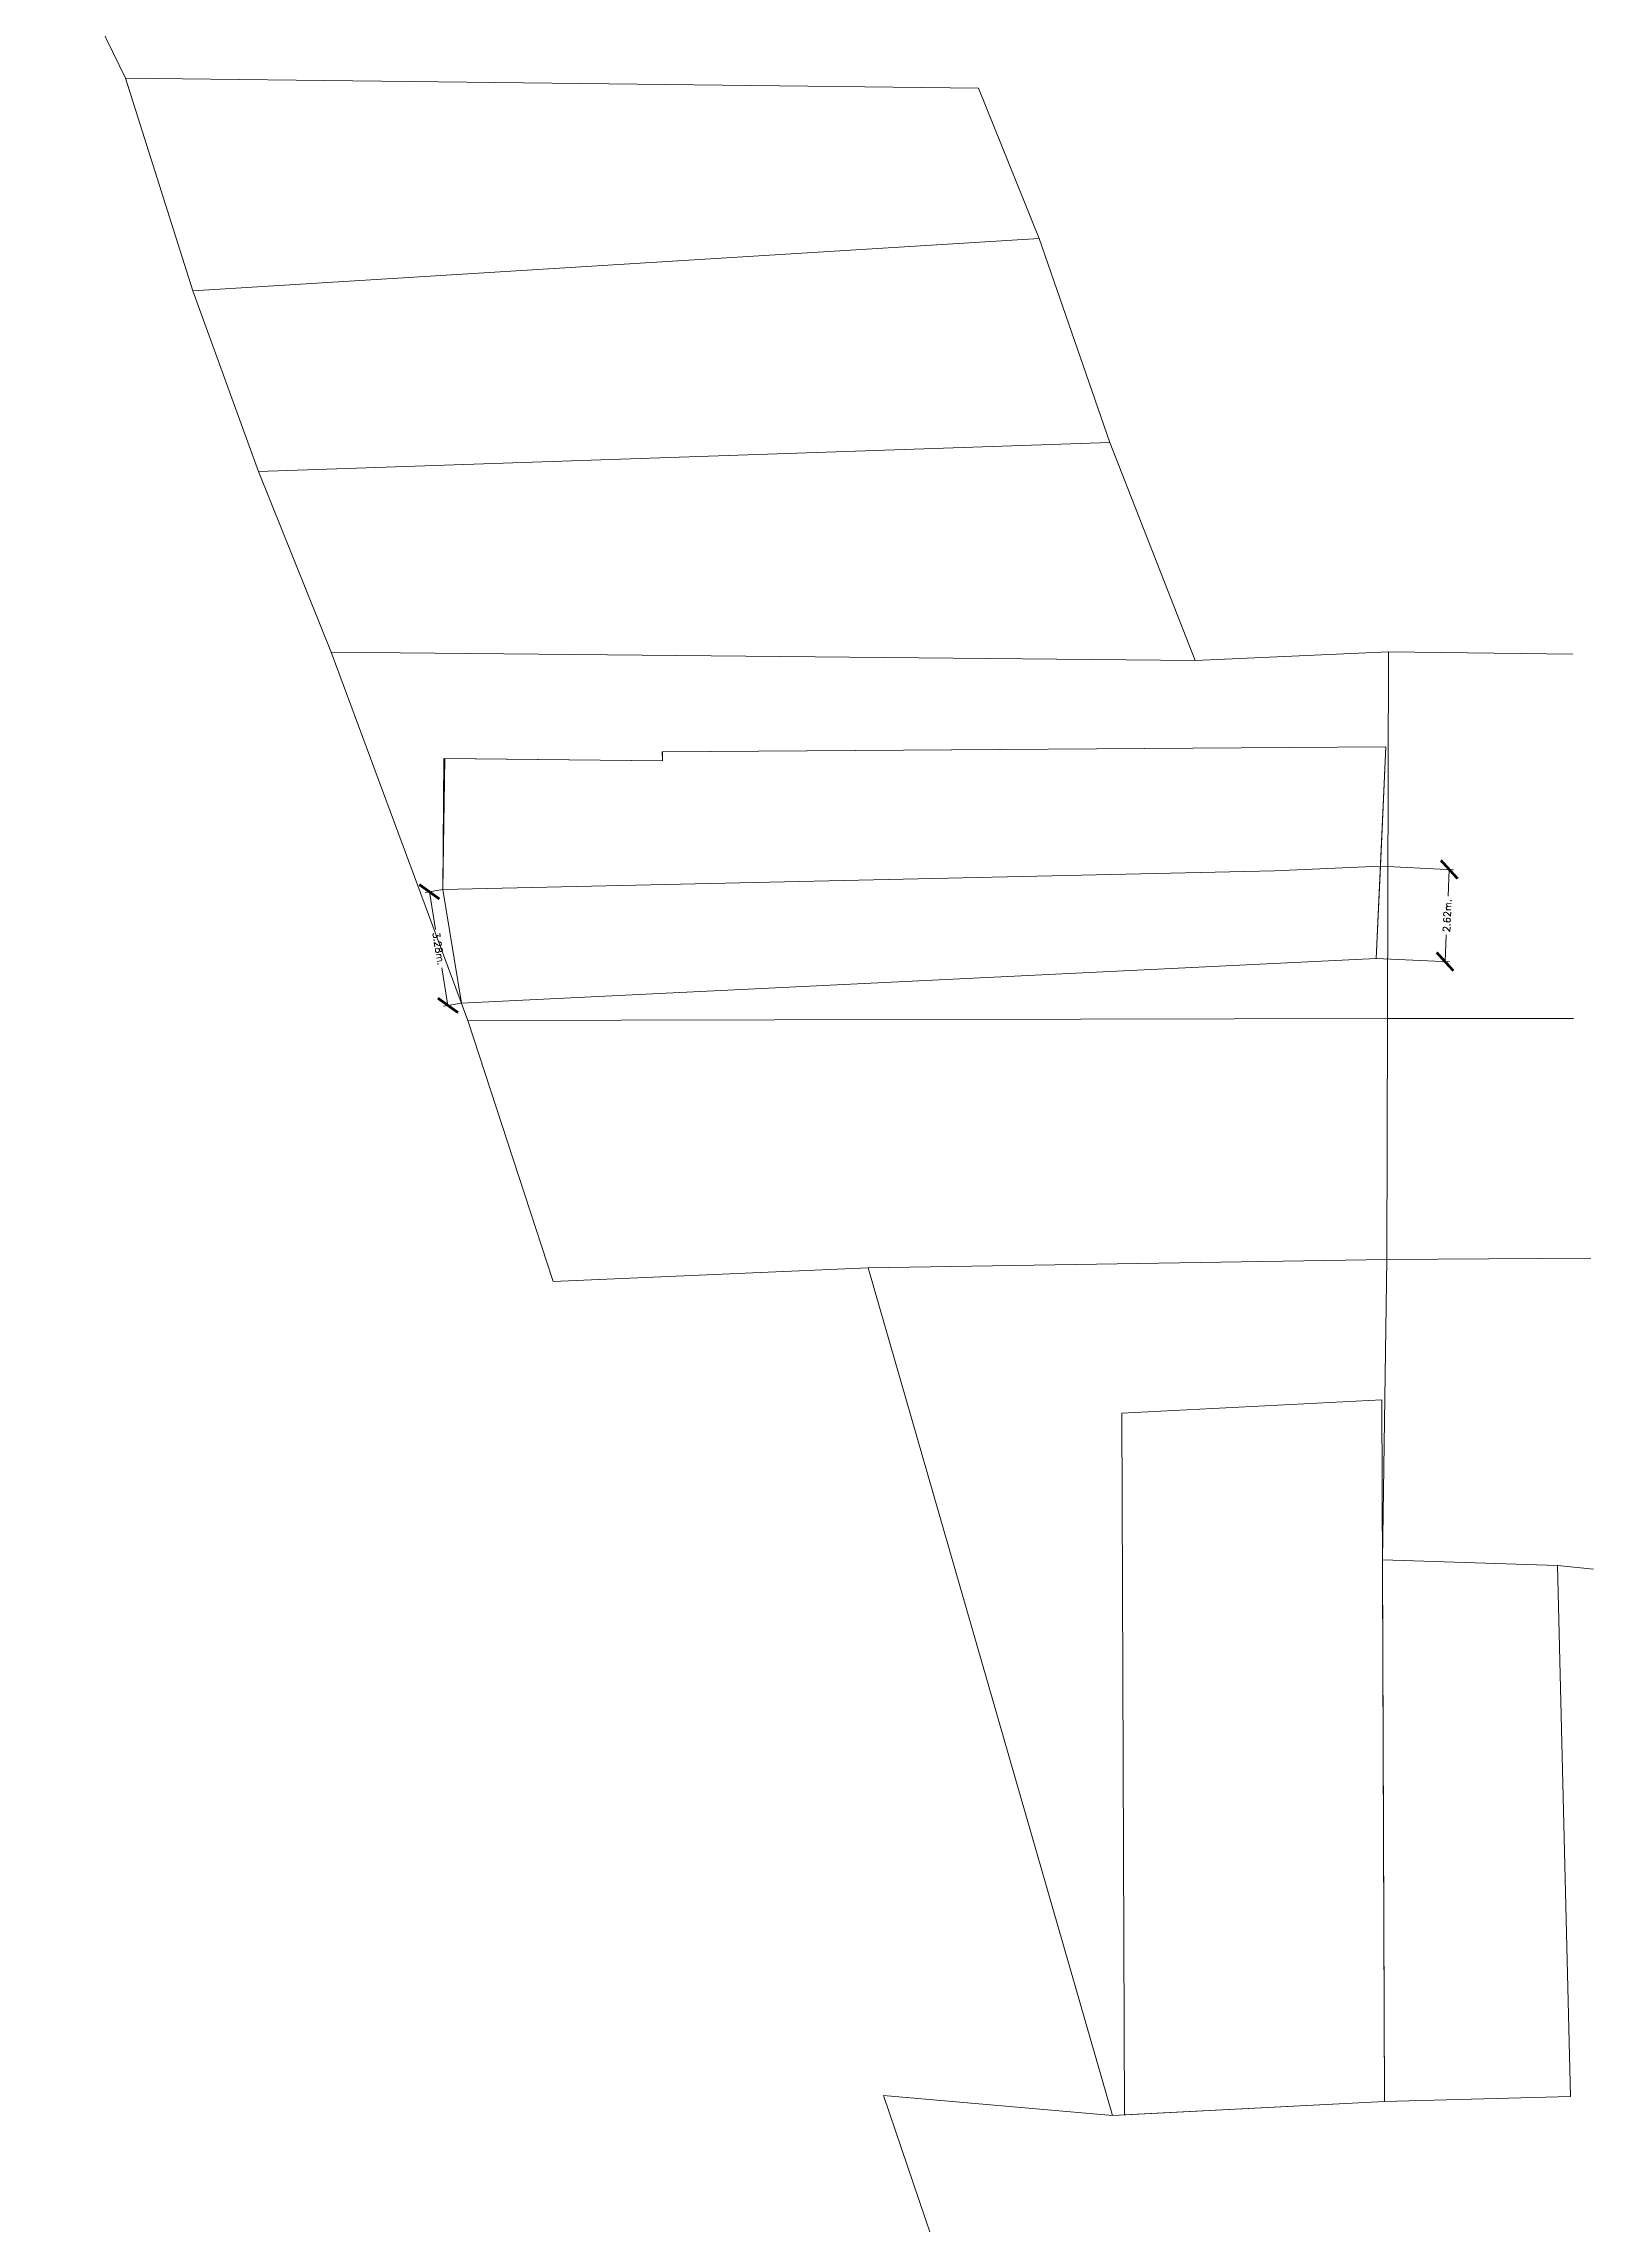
# Model space of a CAD drawing. Header units: millimetres. Extents: x 1956 to 626126, y 2654 to 1331070.
# Drawn here: x 625778.4 to 625822.5, y 1330430.3 to 1330492.3 of the extents above; entities that cross this region are included whole.
import ezdxf

# ---------------------------------------------------------------- set-up
doc = ezdxf.new("R2010")
doc.units = ezdxf.units.MM
doc.styles.add('ROMANS', font='ROMANS', dxfattribs={"height": 0.2})

# ---------------------------------------------------------------- blocks, each defined once
blk = doc.blocks.new('_ARCHTICK')
at = {"color": 0, "linetype": 'ByBlock', "const_width": 0.15}
blk.add_lwpolyline([(-0.5, -0.5), (0.5, 0.5)], dxfattribs=at)

msp = doc.modelspace()

# ---------------------------------------------------------------- linework, layer by layer
at = {"color": 1, "lineweight": 0}
for p, q in [((625780.751, 1330491.291), (625778.425, 1330496.072)), ((625780.751, 1330491.291), (625778.425, 1330496.072)), ((625782.667, 1330485.24), (625780.751, 1330491.291)), ((625780.751, 1330491.291), (625805.012, 1330491.001)), ((625780.751, 1330491.291), (625805.012, 1330491.001)), ((625782.667, 1330485.24), (625780.751, 1330491.291)), ((625805.012, 1330491.001), (625806.729, 1330486.729)), ((625805.012, 1330491.001), (625806.729, 1330486.729)), ((625782.667, 1330485.24), (625806.729, 1330486.729)), ((625782.667, 1330485.24), (625806.729, 1330486.729)), ((625806.729, 1330486.729), (625808.747, 1330480.932)), ((625806.729, 1330486.729), (625808.747, 1330480.932)), ((625784.534, 1330480.104), (625782.667, 1330485.24)), ((625784.534, 1330480.104), (625782.667, 1330485.24)), ((625808.747, 1330480.932), (625784.534, 1330480.104)), ((625808.747, 1330480.932), (625784.534, 1330480.104)), ((625811.171, 1330474.728), (625808.747, 1330480.932)), ((625811.171, 1330474.728), (625808.747, 1330480.932)), ((625784.534, 1330480.104), (625786.605, 1330474.967)), ((625784.534, 1330480.104), (625786.605, 1330474.967)), ((625786.605, 1330474.967), (625811.171, 1330474.728)), ((625786.605, 1330474.967), (625790.492, 1330464.491)), ((625786.605, 1330474.967), (625790.492, 1330464.491)), ((625786.605, 1330474.967), (625811.171, 1330474.728)), ((625816.665, 1330474.974), (625811.171, 1330474.728)), ((625816.665, 1330474.974), (625811.171, 1330474.728)), ((625816.636, 1330464.554), (625816.665, 1330474.974)), ((625816.636, 1330464.554), (625816.665, 1330474.974)), ((625816.665, 1330474.974), (625821.904, 1330474.915)), ((625816.665, 1330474.974), (625821.904, 1330474.915)), ((625796.018, 1330472.136), (625816.593, 1330472.276)), ((625796.018, 1330471.876), (625796.018, 1330472.136)), ((625816.593, 1330472.276), (625816.435, 1330468.878)), ((625789.779, 1330468.218), (625789.808, 1330471.945)), ((625789.808, 1330471.945), (625796.018, 1330471.876)), ((625796.018, 1330471.876), (625796.018, 1330471.876)), ((625816.435, 1330468.878), (625813.421, 1330468.749)), ((625813.421, 1330468.749), (625789.779, 1330468.218)), ((625790.492, 1330464.491), (625816.636, 1330464.554)), ((625790.492, 1330464.491), (625816.636, 1330464.554)), ((625816.636, 1330464.554), (625816.617, 1330457.693)), ((625816.636, 1330464.554), (625816.617, 1330457.693)), ((625816.636, 1330464.554), (625821.926, 1330464.546)), ((625816.636, 1330464.554), (625821.926, 1330464.546)), ((625792.913, 1330457.067), (625790.492, 1330464.491)), ((625792.913, 1330457.067), (625790.492, 1330464.491)), ((625816.617, 1330457.693), (625822.415, 1330457.735)), ((625816.617, 1330457.693), (625822.415, 1330457.735)), ((625801.866, 1330457.461), (625792.913, 1330457.067)), ((625801.866, 1330457.461), (625792.913, 1330457.067)), ((625801.866, 1330457.461), (625816.617, 1330457.693)), ((625801.866, 1330457.461), (625816.617, 1330457.693)), ((625808.818, 1330433.359), (625801.866, 1330457.461)), ((625808.818, 1330433.359), (625801.866, 1330457.461)), ((625816.617, 1330457.693), (625816.491, 1330449.154)), ((625816.617, 1330457.693), (625816.491, 1330449.154)), ((625816.491, 1330449.154), (625821.475, 1330448.994)), ((625816.55, 1330433.754), (625816.491, 1330449.154)), ((625816.55, 1330433.754), (625816.491, 1330449.154)), ((625816.491, 1330449.154), (625821.475, 1330448.994)), ((625821.475, 1330448.994), (625821.84, 1330433.899)), ((625821.475, 1330448.994), (625822.492, 1330448.891)), ((625821.475, 1330448.994), (625822.492, 1330448.891)), ((625821.475, 1330448.994), (625821.84, 1330433.899)), ((625810.885, 1330408.705), (625802.309, 1330433.927)), ((625802.309, 1330433.927), (625808.818, 1330433.359)), ((625802.309, 1330433.927), (625808.818, 1330433.359)), ((625810.885, 1330408.705), (625802.309, 1330433.927)), ((625808.818, 1330433.359), (625816.55, 1330433.754)), ((625808.818, 1330433.359), (625816.55, 1330433.754)), ((625821.84, 1330433.899), (625816.55, 1330433.754)), ((625821.84, 1330433.899), (625816.55, 1330433.754))]:
    msp.add_line(p, q, dxfattribs=at)
at = {"color": 1, "lineweight": 0, "ltscale": 0.5}
for p, q in [((625796.016, 1330472.136), (625816.593, 1330472.276)), ((625796.018, 1330471.876), (625796.016, 1330472.136)), ((625796.018, 1330472.136), (625816.593, 1330472.276)), ((625816.593, 1330472.276), (625796.018, 1330472.136)), ((625796.018, 1330471.876), (625796.018, 1330472.136)), ((625796.018, 1330472.136), (625796.018, 1330471.876)), ((625816.593, 1330472.276), (625816.313, 1330466.26)), ((625816.593, 1330472.276), (625816.435, 1330468.878)), ((625816.435, 1330468.878), (625816.593, 1330472.276)), ((625816.593, 1330472.276), (625816.435, 1330468.878)), ((625789.779, 1330468.218), (625789.808, 1330471.945)), ((625789.808, 1330471.945), (625789.779, 1330468.218)), ((625789.779, 1330468.218), (625789.831, 1330471.944)), ((625789.808, 1330471.945), (625796.018, 1330471.876)), ((625796.018, 1330471.876), (625789.808, 1330471.945)), ((625789.831, 1330471.944), (625796.018, 1330471.876)), ((625816.435, 1330468.878), (625813.421, 1330468.749)), ((625813.421, 1330468.749), (625816.435, 1330468.878)), ((625816.435, 1330468.878), (625816.313, 1330466.26)), ((625816.435, 1330468.878), (625818.519, 1330468.781)), ((625813.421, 1330468.749), (625789.779, 1330468.218)), ((625789.779, 1330468.218), (625813.421, 1330468.749)), ((625818.394, 1330468.787), (625818.359, 1330468.03)), ((625789.778, 1330468.218), (625789.27, 1330468.134)), ((625789.393, 1330468.154), (625789.569, 1330467.084)), ((625789.779, 1330468.218), (625790.309, 1330464.985)), ((625790.309, 1330464.985), (625789.779, 1330468.218)), ((625818.273, 1330466.169), (625818.308, 1330466.926)), ((625789.923, 1330464.922), (625789.748, 1330465.992)), ((625816.313, 1330466.26), (625790.309, 1330464.985)), ((625816.314, 1330466.26), (625818.397, 1330466.164)), ((625790.308, 1330464.985), (625789.8, 1330464.902)), ((625816.474, 1330453.704), (625809.083, 1330453.326)), ((625816.474, 1330453.704), (625809.083, 1330453.326)), ((625816.55, 1330433.754), (625816.474, 1330453.704)), ((625816.55, 1330433.754), (625816.474, 1330453.704)), ((625809.083, 1330453.326), (625809.16, 1330433.376)), ((625809.083, 1330453.326), (625809.16, 1330433.376)), ((625816.55, 1330433.754), (625809.16, 1330433.376)), ((625809.16, 1330433.376), (625816.55, 1330433.754))]:
    msp.add_line(p, q, dxfattribs=at)

# ---------------------------------------------------------------- block references
for p, xscale, yscale, zscale, rotation in [((625818.394, 1330468.787), 0.5, 0.5, 0.5, 87.33946433014208), ((625789.393, 1330468.154), 0.5, 0.5, 0.5, 99.31140584128096), ((625818.273, 1330466.169), 0.4999999999999998, 0.4999999999999998, 0.4999999999999998, 267.3394643301421), ((625789.923, 1330464.922), 0.4999999999999998, 0.4999999999999998, 0.4999999999999998, 279.311405841281)]:
    msp.add_blockref('_ARCHTICK', p, dxfattribs=dict(at, xscale=xscale, yscale=yscale, zscale=zscale, rotation=rotation))

# ---------------------------------------------------------------- texts
at = {"color": 1, "lineweight": 0, "ltscale": 0.5, "char_height": 0.2, "attachment_point": 5, "style": 'ROMANS'}
for s, insert, rotation in [('\\A1;2.62m.', (625818.333, 1330467.478), 87.33946), ('\\A1;3.28m.', (625789.658, 1330466.538), 279.31141)]:
    msp.add_mtext(s, dxfattribs=dict(at, insert=insert, rotation=rotation))

doc.saveas('drawing.dxf')
